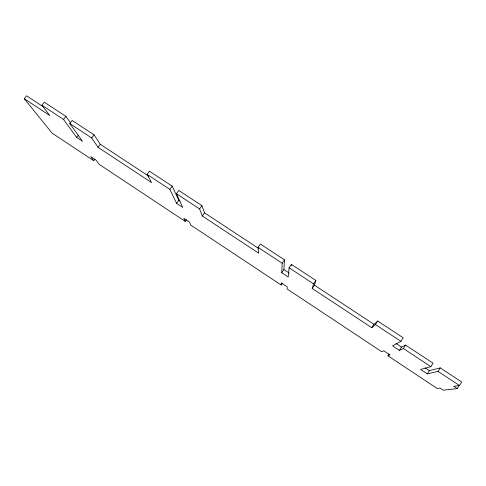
<?xml version="1.0" encoding="UTF-8"?>
<svg xmlns="http://www.w3.org/2000/svg" width="486" height="486" viewBox="0 0 486 486"><rect width="100%" height="100%" fill="white"/><g stroke="black" fill="none" stroke-linecap="round" stroke-linejoin="round"><path stroke-width="0.73" d="M186.442 219.745L185.257 221.422L183.744 218.269L189.467 222.059L190.883 225.158L281.181 285.027L281.279 282.895L287.281 286.868L287.08 288.945L381.796 351.749L383.667 350.728L389.972 354.908L387.992 355.855L437.145 388.448L440.024 388.071L443.256 390.215L457.265 388.6L459.379 385.198M457.265 388.6L453.748 386.279L459.513 385.526L461.7 382.02L440.225 367.89L438.032 371.371L427.297 373.892L420.609 369.469L430.851 366.638L433.044 363.17L405.555 345.09L403.356 348.517L399.401 350.406L392.56 345.892L400.932 341.336L403.216 337.788L377.713 321.046L375.429 324.563L371.754 327.692L312.194 288.447L314.412 285.136L315.876 280.452L291.412 264.396L289.109 267.798L288.222 277.032L281.74 272.749L282.172 263.236L284.48 259.846L260.381 244.027L258.072 247.386L258.698 253.194L202.279 216.015L199.594 208.931L176.448 193.707L178.775 190.457L201.921 205.645L204.515 212.844L258.388 248.285M281.74 272.749L283.897 269.572L284.48 259.846M291.254 265.848L291.412 264.396M312.194 288.447L313.573 283.885L315.876 280.452M427.297 373.892L429.351 370.642L440.225 367.89M399.401 350.406L401.533 347.083L405.555 345.09M387.992 355.855L389.158 354.039M371.754 327.692L373.959 324.302L377.713 321.046M281.181 285.027L282.36 283.289M202.279 216.015L204.515 212.844M199.594 208.931L201.921 205.645M176.448 193.707L182.736 207.407L176.582 203.342L178.757 200.293L172.214 186.15L149.415 171.181L147.082 174.395L151.559 182.596L98.038 147.325L91.714 137.981L69.784 123.559L72.128 120.449L94.053 134.841L100.292 144.287L148.771 176.175M176.582 203.342L169.887 189.394L172.214 186.15M98.038 147.325L100.292 144.287M43.412 106.871L26.56 95.785L24.3 98.737L52.093 133.128L93.701 160.714L94.898 159.098M91.714 137.981L94.053 134.841M69.784 123.559L82.517 141.262L76.66 137.398L78.416 135.053M76.66 137.398L63.569 119.471L65.908 116.367L44.299 102.175L41.954 105.255L49.888 115.601L24.3 98.737M41.954 105.255L63.569 119.471M147.082 174.395L169.887 189.394M258.072 247.386L282.172 263.236M289.109 267.798L313.573 283.885M375.429 324.563L400.932 341.336M314.412 285.136L373.959 324.302M178.757 200.293L179.99 201.107M283.897 269.572L289.2 273.065M395.938 343.395L401.533 347.083M403.356 348.517L430.851 366.638M438.032 371.371L459.513 385.526M425.092 367.835L429.351 370.642M185.257 221.422L99.077 164.28L96.185 160.259L90.724 156.638L93.701 160.714M65.908 116.367L70.652 123.001"/></g></svg>
